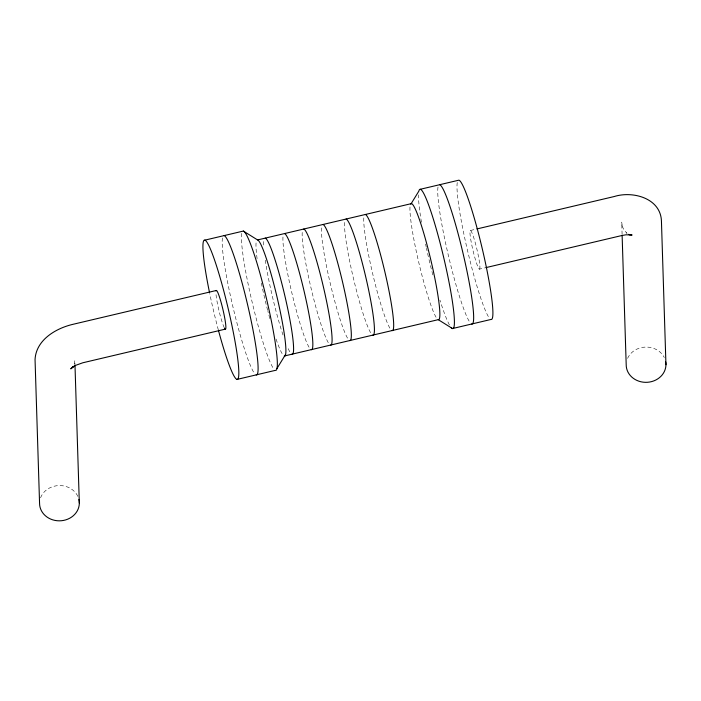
<?xml version="1.0" encoding="UTF-8"?>
<svg xmlns="http://www.w3.org/2000/svg" width="701" height="701" viewBox="0 0 701 701"><rect width="100%" height="100%" fill="white"/><g stroke="black" fill="none" stroke-linecap="round" stroke-linejoin="round"><path stroke-width="0.53" stroke-dasharray="3.5 2.63" d="M74.288 364.17L74.841 360.568L74.946 363.828M470.485 230.463L475.813 229.209M479.396 269.158A19.882 2.05 76.7 0 0 474.647 240.636A19.882 2.05 76.7 0 0 470.774 239.637A19.882 2.05 76.7 0 0 479.396 269.158L484.715 267.905M626.361 232.758L627.009 233.328L623.943 229.902L622.024 225.722L622.348 226.712L621.717 222.121L622.085 234.09M347.538 338.145A59.646 6.151 76.7 0 1 329.654 280.803A59.646 6.151 76.7 0 1 321.724 226.02M370.627 332.695A59.646 6.151 76.7 0 1 352.743 275.353A59.646 6.151 76.7 0 1 344.822 220.57M328.287 342.684A59.646 6.151 76.7 0 1 310.403 285.351A59.646 6.151 76.7 0 1 302.473 230.559M309.045 347.232A59.646 6.151 76.7 0 1 291.16 289.89A59.646 6.151 76.7 0 1 283.23 235.107M289.793 351.771A59.646 6.151 76.7 0 1 287.296 346.662M283.02 335.06A59.646 6.151 76.7 0 1 265.092 258.923M263.699 245.035A59.646 6.151 76.7 0 1 263.848 240.425M282.1 353.593A59.646 6.151 76.7 0 1 275.992 338.881M269.841 318.596A59.646 6.151 76.7 0 1 267.905 311.332M267.651 310.35A59.646 6.151 76.7 0 1 260.982 281.285M257.101 258.651A59.646 6.151 76.7 0 1 256.286 241.468M272.785 367.438A71.572 7.378 76.7 0 1 251.326 298.635A71.572 7.378 76.7 0 1 241.81 232.89M253.534 371.986A71.572 7.378 76.7 0 1 232.075 303.174A71.572 7.378 76.7 0 1 222.559 237.437M218.335 329.943A71.572 7.378 76.7 0 1 209.801 293.894M449.455 324.957A71.572 7.378 76.7 0 1 439.965 300.151M432.815 274.923A71.572 7.378 76.7 0 1 428.854 258.844M428.39 256.829A71.572 7.378 76.7 0 1 426.48 248.294M426.252 247.225A71.572 7.378 76.7 0 1 425.577 244.053M421.45 222.287A71.572 7.378 76.7 0 1 418.506 194.913M436.066 317.238A59.646 6.151 76.7 0 1 418.182 259.905A59.646 6.151 76.7 0 1 410.251 205.121M389.879 328.147A59.646 6.151 76.7 0 1 371.994 270.805A59.646 6.151 76.7 0 1 364.064 216.022M469.092 321.093A71.572 7.378 76.7 0 1 447.632 252.29A71.572 7.378 76.7 0 1 438.116 186.545M488.343 316.554A71.572 7.378 76.7 0 1 466.884 247.742A71.572 7.378 76.7 0 1 457.367 182.006M40.562 497.824A19.882 17.639 -1.8 0 1 58.989 485.565A19.882 17.639 -1.8 0 1 78.03 496.816M224.294 327.735A19.882 2.05 76.7 0 1 219.019 310.806A19.882 2.05 76.7 0 1 215.908 292.703M627.579 358.369A19.882 17.639 -1.8 0 1 645.726 347.074A19.882 17.639 -1.8 0 1 664.303 357.545"/><path stroke-width="1.05" d="M276.956 368.516L285.57 354.487M410.795 204.245L418.874 191.093A71.572 7.378 76.7 0 1 443.435 256.408A71.572 7.378 76.7 0 1 451.295 327.682M72.527 367.561L73.421 366.272L70.722 368.866L75.515 365.396L82.779 362.785L225.328 329.137M204.858 240.145L243.352 231.058L257.565 239.935A59.646 6.151 76.7 0 1 277.649 299.704A59.646 6.151 76.7 0 1 284.291 356.012L438.256 319.665L452.478 328.55L490.972 319.463A71.572 7.378 76.7 0 0 482.998 251.878A71.572 7.378 76.7 0 0 458.91 180.166L420.416 189.252M257.565 239.935L411.54 203.588A59.646 6.151 76.7 0 1 431.614 263.348A59.646 6.151 76.7 0 1 438.256 319.665M216.451 290.451L72.615 324.405C55.554 328.471 36.023 340.081 35.05 359.552L39.563 503.274A19.882 17.639 -1.8 0 0 61.46 520.729A19.882 17.639 -1.8 0 0 78.906 499.454M476.882 228.955L614.313 196.508C632.828 190.716 660.587 198.155 661.437 221.008L665.95 364.73M485.775 267.651L621.953 235.501L626.063 234.791L632.109 235.028L629.419 234.52M236.92 379.434L275.414 370.347A71.572 7.378 76.7 0 0 267.44 302.771A71.572 7.378 76.7 0 0 243.352 231.058M628.525 234.344L630.041 234.923M622.12 235.185L626.195 364.686A19.882 17.639 -1.8 0 0 647.461 382.29A19.882 17.639 -1.8 0 0 665.731 361.961M74.981 364.923L79.327 503.125M323.003 224.486A59.646 6.151 76.7 0 1 343.078 284.255A59.646 6.151 76.7 0 1 349.729 340.563M346.101 219.036A59.646 6.151 76.7 0 1 366.176 278.796A59.646 6.151 76.7 0 1 372.827 335.113M303.761 229.034A59.646 6.151 76.7 0 1 323.836 288.794A59.646 6.151 76.7 0 1 330.478 345.111M284.51 233.573A59.646 6.151 76.7 0 1 304.593 293.342A59.646 6.151 76.7 0 1 311.235 349.65M265.267 238.121A59.646 6.151 76.7 0 1 285.342 297.881A59.646 6.151 76.7 0 1 291.993 354.198M224.101 235.597A71.572 7.378 76.7 0 1 248.198 307.318A71.572 7.378 76.7 0 1 256.172 374.895M209.581 292.852A71.572 7.378 76.7 0 1 211.5 251.677A71.572 7.378 76.7 0 1 238.436 365.361A71.572 7.378 76.7 0 1 218.616 330.968M365.344 214.488A59.646 6.151 76.7 0 1 385.427 274.257A59.646 6.151 76.7 0 1 392.069 330.574M439.658 184.705A71.572 7.378 76.7 0 1 463.755 256.426A71.572 7.378 76.7 0 1 471.729 324.002M216.013 290.933A19.882 2.05 76.7 0 1 223.155 310.473A19.882 2.05 76.7 0 1 224.592 328.296"/></g></svg>
